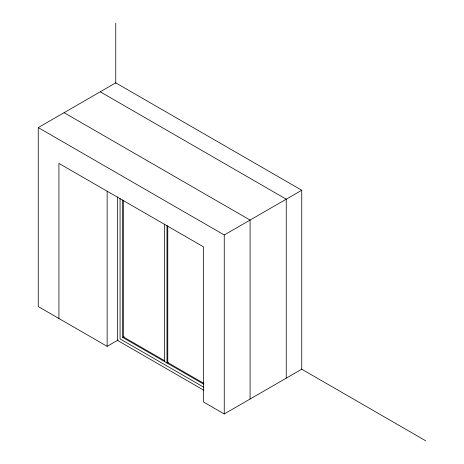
<?xml version="1.0" encoding="UTF-8"?>
<svg xmlns="http://www.w3.org/2000/svg" width="464" height="464" viewBox="0 0 464 464"><rect width="100%" height="100%" fill="white"/><g stroke="black" fill="none" stroke-linecap="round" stroke-linejoin="round"><path stroke-width="0.7" d="M118.158 339.984L107.143 346.341L38.257 306.571L38.257 127.6L115.756 82.859L301.745 190.24L301.745 369.211L224.251 413.952L203.586 402.021L203.586 246.912L58.922 163.392L58.922 318.501M38.257 127.6L224.251 234.981L301.745 190.24M122.641 200.001L122.641 337.398L124.195 336.499M168.281 362.251L166.988 362.999L166.988 225.603M100.253 91.808L286.247 199.189L286.247 378.16M64.09 112.688L250.084 220.069L250.084 399.04M301.496 369.066L425.743 440.8M164.558 360.696L123.418 336.945L123.418 200.28M203.916 383.421L167.765 362.552L167.765 225.881M122.641 337.398L203.76 384.227M203.829 387.254L120.06 338.888L120.06 198.43M203.899 390.27L117.479 340.379L117.479 196.864M224.251 234.981L224.251 413.952M164.407 224.112L164.407 361.508M115.756 23.2L115.756 83.218M107.143 191.232L107.143 346.341"/></g></svg>
